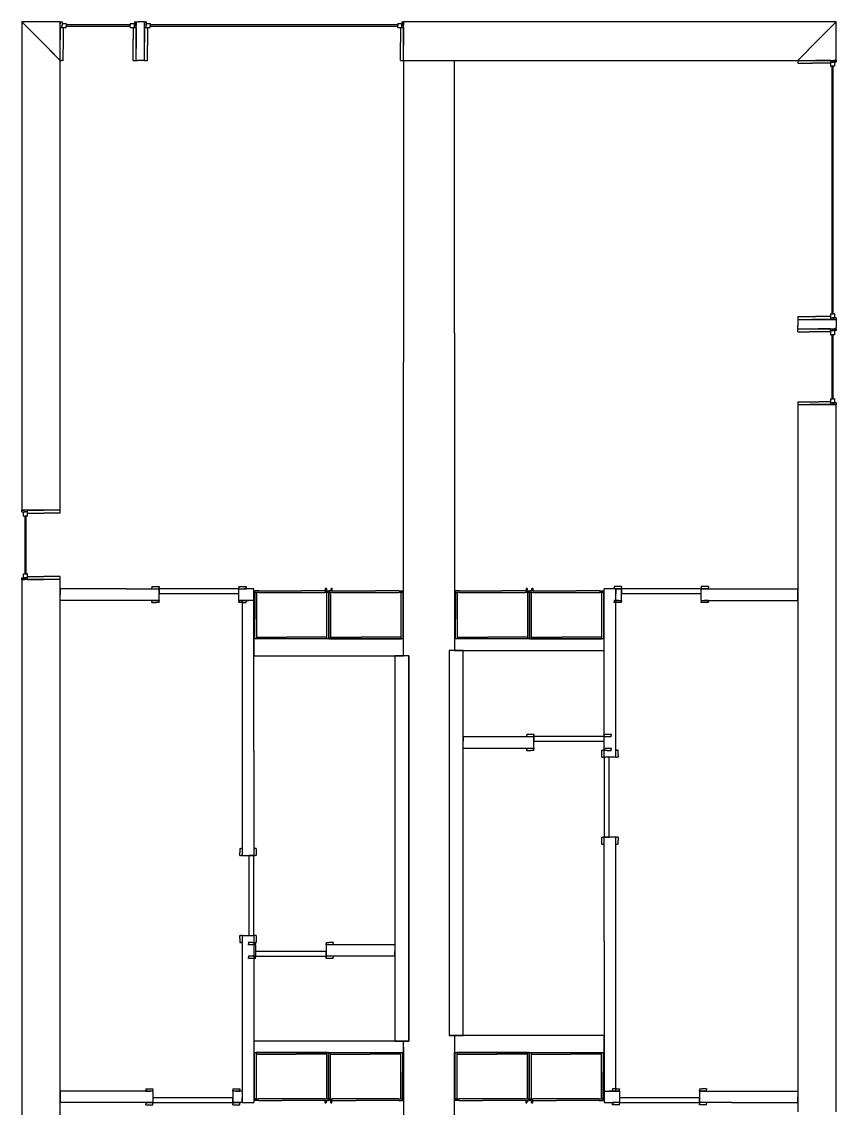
# Model space of a CAD drawing. Header units: metres. Extents: x 0 to 8.8, y -17.8 to 0.
# Drawn here: x 0 to 8.8, y -11.74 to 0 of the extents above; entities that cross this region are included whole.
import ezdxf

# ---------------------------------------------------------------- set-up
doc = ezdxf.new("R2010")
doc.units = ezdxf.units.M

msp = doc.modelspace()

# ---------------------------------------------------------------- linework, layer by layer
at = {"layer": 'IFCDOOR'}
for p, q in [((1.4073, -6.101), (1.4073, -6.1152)), ((1.4073, -6.101), (1.4522, -6.101)), ((1.4522, -6.101), (1.4833, -6.101)), ((1.4833, -6.101), (1.4833, -6.1112)), ((2.3473, -6.101), (2.3473, -6.1158)), ((2.3473, -6.101), (2.3784, -6.101)), ((2.3784, -6.101), (2.4233, -6.101)), ((2.4233, -6.101), (2.4233, -6.1118)), ((6.402, -6.101), (6.402, -6.1152)), ((6.4469, -6.101), (6.402, -6.101)), ((6.478, -6.101), (6.4469, -6.101)), ((6.478, -6.101), (6.478, -6.1112)), ((7.342, -6.101), (7.342, -6.1158)), ((7.3731, -6.101), (7.342, -6.101)), ((7.418, -6.101), (7.3731, -6.101)), ((7.418, -6.101), (7.418, -6.1118)), ((1.4073, -6.126), (1.4073, -6.1152)), ((1.4073, -6.126), (1.4522, -6.126)), ((1.4522, -6.126), (1.4833, -6.126)), ((1.4833, -6.126), (1.4833, -6.1112)), ((1.9935, -6.126), (1.4833, -6.126)), ((1.4833, -6.126), (1.4833, -6.1469)), ((1.4833, -6.1469), (1.4833, -6.177)), ((1.4833, -6.177), (1.8371, -6.177)), ((1.8371, -6.177), (2.3473, -6.177)), ((2.3473, -6.126), (1.9935, -6.126)), ((2.3473, -6.126), (2.3473, -6.1158)), ((2.3473, -6.126), (2.3784, -6.126)), ((2.3473, -6.1561), (2.3473, -6.126)), ((2.3473, -6.177), (2.3473, -6.1561)), ((2.3784, -6.126), (2.4233, -6.126)), ((2.4233, -6.126), (2.4233, -6.1118)), ((6.402, -6.126), (6.402, -6.1152)), ((6.4469, -6.126), (6.402, -6.126)), ((6.478, -6.126), (6.4469, -6.126)), ((6.478, -6.126), (6.478, -6.1112)), ((6.9882, -6.126), (6.478, -6.126)), ((6.478, -6.126), (6.478, -6.1469)), ((6.478, -6.1469), (6.478, -6.177)), ((6.478, -6.177), (6.8318, -6.177)), ((6.8318, -6.177), (7.342, -6.177)), ((7.342, -6.126), (6.9882, -6.126)), ((7.342, -6.126), (7.342, -6.1158)), ((7.3731, -6.126), (7.342, -6.126)), ((7.342, -6.1561), (7.342, -6.126)), ((7.342, -6.177), (7.342, -6.1561)), ((7.418, -6.126), (7.3731, -6.126)), ((7.418, -6.126), (7.418, -6.1118)), ((1.4073, -6.25), (1.4073, -6.2642)), ((1.4073, -6.25), (1.4522, -6.25)), ((1.4073, -6.275), (1.4073, -6.2642)), ((1.4073, -6.275), (1.4522, -6.275)), ((1.4522, -6.25), (1.4833, -6.25)), ((1.4833, -6.275), (1.4522, -6.275)), ((1.4833, -6.25), (1.4833, -6.2602)), ((1.4833, -6.275), (1.4833, -6.2602)), ((2.3473, -6.25), (2.3473, -6.2648)), ((2.3473, -6.25), (2.3784, -6.25)), ((2.3473, -6.275), (2.3473, -6.2648)), ((2.3784, -6.275), (2.3473, -6.275)), ((2.3784, -6.25), (2.4233, -6.25)), ((2.3784, -6.275), (2.4233, -6.275)), ((2.4233, -6.25), (2.4233, -6.2608)), ((2.4233, -6.275), (2.4233, -6.2608)), ((6.402, -6.25), (6.402, -6.2642)), ((6.4469, -6.25), (6.402, -6.25)), ((6.402, -6.275), (6.402, -6.2642)), ((6.4469, -6.275), (6.402, -6.275)), ((6.4469, -6.25), (6.478, -6.25)), ((6.478, -6.275), (6.4469, -6.275)), ((6.478, -6.25), (6.478, -6.2602)), ((6.478, -6.275), (6.478, -6.2602)), ((7.342, -6.25), (7.342, -6.2648)), ((7.342, -6.25), (7.3731, -6.25)), ((7.342, -6.275), (7.342, -6.2648)), ((7.3731, -6.275), (7.342, -6.275)), ((7.418, -6.25), (7.3731, -6.25)), ((7.418, -6.275), (7.3731, -6.275)), ((7.418, -6.25), (7.418, -6.2608)), ((7.418, -6.275), (7.418, -6.2608)), ((5.4554, -7.6964), (5.4554, -7.7106)), ((5.4554, -7.6964), (5.5003, -7.6964)), ((5.4554, -7.7214), (5.4554, -7.7106)), ((5.4554, -7.7214), (5.5003, -7.7214)), ((5.5003, -7.6964), (5.5314, -7.6964)), ((5.5003, -7.7214), (5.5314, -7.7214)), ((5.5314, -7.6964), (5.5314, -7.7066)), ((5.5314, -7.7214), (5.5314, -7.7066)), ((5.9814, -7.7214), (5.5314, -7.7214)), ((5.5314, -7.7214), (5.5314, -7.7423)), ((5.5314, -7.7423), (5.5314, -7.7724)), ((6.2934, -7.7214), (5.9814, -7.7214)), ((6.2934, -7.6964), (6.2934, -7.7111)), ((6.2934, -7.6964), (6.3245, -7.6964)), ((6.2934, -7.7214), (6.2934, -7.7111)), ((6.2934, -7.7214), (6.3245, -7.7214)), ((6.2934, -7.7515), (6.2934, -7.7214)), ((6.3245, -7.6964), (6.3694, -7.6964)), ((6.3245, -7.7214), (6.3694, -7.7214)), ((6.3694, -7.6964), (6.3694, -7.7072)), ((6.3694, -7.7214), (6.3694, -7.7072)), ((5.4554, -7.8454), (5.4554, -7.8596)), ((5.4554, -7.8454), (5.5003, -7.8454)), ((5.4554, -7.8704), (5.4554, -7.8596)), ((5.5003, -7.8454), (5.5314, -7.8454)), ((5.5314, -7.7724), (5.8434, -7.7724)), ((5.5314, -7.8454), (5.5314, -7.8556)), ((5.5314, -7.8704), (5.5314, -7.8556)), ((5.8434, -7.7724), (6.2934, -7.7724)), ((6.2934, -7.7724), (6.2934, -7.7515)), ((6.2934, -7.8454), (6.2934, -7.8601)), ((6.2934, -7.8454), (6.3245, -7.8454)), ((6.2934, -7.8704), (6.2934, -7.8601)), ((6.3245, -7.8454), (6.3694, -7.8454)), ((6.3694, -7.8454), (6.3694, -7.8562)), ((6.3694, -7.8704), (6.3694, -7.8562)), ((5.4554, -7.8704), (5.5003, -7.8704)), ((5.5314, -7.8704), (5.5003, -7.8704)), ((6.269, -7.8694), (6.2798, -7.8694)), ((6.269, -7.9143), (6.269, -7.8694)), ((6.269, -7.9454), (6.269, -7.9143)), ((6.269, -7.9454), (6.2838, -7.9454)), ((6.294, -7.8694), (6.2798, -7.8694)), ((6.294, -7.9454), (6.2838, -7.9454)), ((6.3245, -7.8704), (6.2934, -7.8704)), ((6.294, -7.9143), (6.294, -7.8694)), ((6.294, -7.9454), (6.294, -7.9143)), ((6.3241, -7.9454), (6.294, -7.9454)), ((6.294, -7.9454), (6.294, -8.2991)), ((6.345, -7.9454), (6.3241, -7.9454)), ((6.3245, -7.8704), (6.3694, -7.8704)), ((6.345, -8.4556), (6.345, -7.9454)), ((6.418, -7.8694), (6.4288, -7.8694)), ((6.418, -7.9143), (6.418, -7.8694)), ((6.418, -7.9454), (6.418, -7.9143)), ((6.418, -7.9454), (6.4328, -7.9454)), ((6.443, -7.8694), (6.4288, -7.8694)), ((6.443, -7.9454), (6.4328, -7.9454)), ((6.443, -7.9143), (6.443, -7.8694)), ((6.443, -7.9143), (6.443, -7.9454)), ((6.294, -8.2991), (6.294, -8.8094)), ((6.345, -8.8094), (6.345, -8.4556)), ((6.269, -8.8094), (6.2792, -8.8094)), ((6.269, -8.8405), (6.269, -8.8094)), ((6.269, -8.8854), (6.269, -8.8405)), ((6.269, -8.8854), (6.2832, -8.8854)), ((6.294, -8.8094), (6.2792, -8.8094)), ((6.294, -8.8854), (6.2832, -8.8854)), ((6.294, -8.8405), (6.294, -8.8094)), ((6.294, -8.8094), (6.3149, -8.8094)), ((6.294, -8.8854), (6.294, -8.8405)), ((6.3149, -8.8094), (6.345, -8.8094)), ((6.418, -8.8094), (6.4282, -8.8094)), ((6.418, -8.8405), (6.418, -8.8094)), ((6.418, -8.8854), (6.418, -8.8405)), ((6.418, -8.8854), (6.4322, -8.8854)), ((6.443, -8.8094), (6.4282, -8.8094)), ((6.443, -8.8854), (6.4322, -8.8854)), ((6.443, -8.8094), (6.443, -8.8405)), ((6.443, -8.8854), (6.443, -8.8405)), ((2.357, -8.9301), (2.3678, -8.9301)), ((2.357, -8.9301), (2.357, -8.9749)), ((2.357, -9.0061), (2.357, -8.9749)), ((2.357, -9.0061), (2.3718, -9.0061)), ((2.382, -8.9301), (2.3678, -8.9301)), ((2.382, -9.0061), (2.3718, -9.0061)), ((2.382, -8.9301), (2.382, -8.9749)), ((2.382, -8.9749), (2.382, -9.0061)), ((2.4851, -9.0061), (2.455, -9.0061)), ((2.455, -9.0061), (2.455, -9.3598)), ((2.506, -9.0061), (2.4851, -9.0061)), ((2.506, -8.9301), (2.5168, -8.9301)), ((2.506, -8.9301), (2.506, -8.9749)), ((2.506, -8.9749), (2.506, -9.0061)), ((2.506, -9.0061), (2.5208, -9.0061)), ((2.506, -9.5163), (2.506, -9.0061)), ((2.531, -8.9301), (2.5168, -8.9301)), ((2.531, -9.0061), (2.5208, -9.0061)), ((2.531, -8.9301), (2.531, -8.9749)), ((2.531, -8.9749), (2.531, -9.0061)), ((2.455, -9.3598), (2.455, -9.8701)), ((2.506, -9.8701), (2.506, -9.5163)), ((2.357, -9.8701), (2.3672, -9.8701)), ((2.357, -9.9012), (2.357, -9.8701)), ((2.357, -9.9012), (2.357, -9.9461)), ((2.357, -9.9461), (2.3712, -9.9461)), ((2.382, -9.8701), (2.3672, -9.8701)), ((2.382, -9.9461), (2.3712, -9.9461)), ((2.382, -9.8701), (2.382, -9.9012)), ((2.382, -9.9012), (2.382, -9.9461)), ((2.45, -9.9451), (2.45, -9.9593)), ((2.4949, -9.9451), (2.45, -9.9451)), ((2.45, -9.9701), (2.45, -9.9593)), ((2.4949, -9.9701), (2.45, -9.9701)), ((2.455, -9.8701), (2.4759, -9.8701)), ((2.4759, -9.8701), (2.506, -9.8701)), ((2.4949, -9.9451), (2.526, -9.9451)), ((2.526, -9.9701), (2.4949, -9.9701)), ((2.506, -9.8701), (2.5162, -9.8701)), ((2.506, -9.8701), (2.506, -9.9012)), ((2.506, -9.9012), (2.506, -9.9461)), ((2.506, -9.9461), (2.5202, -9.9461)), ((2.531, -9.8701), (2.5162, -9.8701)), ((2.531, -9.9461), (2.5202, -9.9461)), ((2.526, -9.9451), (2.526, -9.9553)), ((2.526, -9.9701), (2.526, -9.9553)), ((2.531, -9.8701), (2.531, -9.9012)), ((2.531, -9.9012), (2.531, -9.9461)), ((3.288, -9.9451), (3.288, -9.9598)), ((3.288, -9.9451), (3.3191, -9.9451)), ((3.288, -9.9701), (3.288, -9.9598)), ((3.3191, -9.9701), (3.288, -9.9701)), ((3.364, -9.9451), (3.3191, -9.9451)), ((3.364, -9.9701), (3.3191, -9.9701)), ((3.364, -9.9451), (3.364, -9.9558)), ((3.364, -9.9701), (3.364, -9.9558)), ((2.526, -10.0431), (2.526, -10.0639)), ((2.976, -10.0431), (2.526, -10.0431)), ((2.526, -10.0639), (2.526, -10.0941)), ((3.288, -10.0431), (2.976, -10.0431)), ((3.288, -10.0732), (3.288, -10.0431)), ((3.288, -10.0941), (3.288, -10.0732)), ((2.45, -10.0941), (2.45, -10.1083)), ((2.4949, -10.0941), (2.45, -10.0941)), ((2.45, -10.1191), (2.45, -10.1083)), ((2.4949, -10.1191), (2.45, -10.1191)), ((2.526, -10.0941), (2.4949, -10.0941)), ((2.526, -10.1191), (2.4949, -10.1191)), ((2.526, -10.0941), (2.526, -10.1043)), ((2.526, -10.0941), (2.838, -10.0941)), ((2.526, -10.1191), (2.526, -10.1043)), ((2.838, -10.0941), (3.288, -10.0941)), ((3.288, -10.0941), (3.288, -10.1088)), ((3.3191, -10.0941), (3.288, -10.0941)), ((3.288, -10.1191), (3.288, -10.1088)), ((3.3191, -10.1191), (3.288, -10.1191)), ((3.364, -10.0941), (3.3191, -10.0941)), ((3.364, -10.1191), (3.3191, -10.1191)), ((3.364, -10.0941), (3.364, -10.1048)), ((3.364, -10.1191), (3.364, -10.1048)), ((1.342, -11.525), (1.342, -11.5392)), ((1.342, -11.525), (1.3869, -11.525)), ((1.342, -11.55), (1.342, -11.5392)), ((1.342, -11.55), (1.3869, -11.55)), ((1.3869, -11.525), (1.418, -11.525)), ((1.418, -11.55), (1.3869, -11.55)), ((1.418, -11.525), (1.418, -11.5352)), ((1.418, -11.55), (1.418, -11.5352)), ((2.282, -11.525), (2.282, -11.5398)), ((2.282, -11.525), (2.3131, -11.525)), ((2.282, -11.55), (2.282, -11.5398)), ((2.3131, -11.55), (2.282, -11.55)), ((2.3131, -11.525), (2.358, -11.525)), ((2.3131, -11.55), (2.358, -11.55)), ((2.358, -11.525), (2.358, -11.5358)), ((2.358, -11.55), (2.358, -11.5358)), ((6.3813, -11.525), (6.3813, -11.5392)), ((6.4262, -11.525), (6.3813, -11.525)), ((6.3813, -11.55), (6.3813, -11.5392)), ((6.4262, -11.55), (6.3813, -11.55)), ((6.4262, -11.525), (6.4573, -11.525)), ((6.4573, -11.55), (6.4262, -11.55)), ((6.4573, -11.525), (6.4573, -11.5352)), ((6.4573, -11.55), (6.4573, -11.5352)), ((7.3213, -11.525), (7.3213, -11.5398)), ((7.3213, -11.525), (7.3524, -11.525)), ((7.3213, -11.55), (7.3213, -11.5398)), ((7.3524, -11.55), (7.3213, -11.55)), ((7.3973, -11.525), (7.3524, -11.525)), ((7.3973, -11.55), (7.3524, -11.55)), ((7.3973, -11.525), (7.3973, -11.5358)), ((7.3973, -11.55), (7.3973, -11.5358)), ((1.342, -11.674), (1.342, -11.6882)), ((1.342, -11.674), (1.3869, -11.674)), ((1.342, -11.699), (1.342, -11.6882)), ((1.342, -11.699), (1.3869, -11.699)), ((1.3869, -11.674), (1.418, -11.674)), ((1.3869, -11.699), (1.418, -11.699)), ((1.9282, -11.623), (1.418, -11.623)), ((1.418, -11.623), (1.418, -11.6439)), ((1.418, -11.6439), (1.418, -11.674)), ((1.418, -11.674), (1.418, -11.6842)), ((1.418, -11.674), (1.7718, -11.674)), ((1.418, -11.699), (1.418, -11.6842)), ((1.7718, -11.674), (2.282, -11.674)), ((2.282, -11.623), (1.9282, -11.623)), ((2.282, -11.6531), (2.282, -11.623)), ((2.282, -11.674), (2.282, -11.6531)), ((2.282, -11.674), (2.282, -11.6888)), ((2.282, -11.674), (2.3131, -11.674)), ((2.282, -11.699), (2.282, -11.6888)), ((2.282, -11.699), (2.3131, -11.699)), ((2.3131, -11.674), (2.358, -11.674)), ((2.3131, -11.699), (2.358, -11.699)), ((2.358, -11.674), (2.358, -11.6848)), ((2.358, -11.699), (2.358, -11.6848)), ((6.3813, -11.674), (6.3813, -11.6882)), ((6.4262, -11.674), (6.3813, -11.674)), ((6.3813, -11.699), (6.3813, -11.6882)), ((6.4262, -11.699), (6.3813, -11.699)), ((6.4573, -11.674), (6.4262, -11.674)), ((6.4573, -11.699), (6.4262, -11.699)), ((6.4573, -11.623), (6.4573, -11.6439)), ((6.9675, -11.623), (6.4573, -11.623)), ((6.4573, -11.6439), (6.4573, -11.674)), ((6.4573, -11.674), (6.4573, -11.6842)), ((6.4573, -11.674), (6.8111, -11.674)), ((6.4573, -11.699), (6.4573, -11.6842)), ((6.8111, -11.674), (7.3213, -11.674)), ((7.3213, -11.623), (6.9675, -11.623)), ((7.3213, -11.6531), (7.3213, -11.623)), ((7.3213, -11.674), (7.3213, -11.6531)), ((7.3213, -11.674), (7.3213, -11.6888)), ((7.3524, -11.674), (7.3213, -11.674)), ((7.3213, -11.699), (7.3213, -11.6888)), ((7.3524, -11.699), (7.3213, -11.699)), ((7.3973, -11.674), (7.3524, -11.674)), ((7.3973, -11.699), (7.3524, -11.699)), ((7.3973, -11.674), (7.3973, -11.6848)), ((7.3973, -11.699), (7.3973, -11.6848))]:
    msp.add_line(p, q, dxfattribs=at)
at = {"layer": 'IFCFURNISHINGELEMENT'}
for p, q in [((2.5196, -6.146), (2.517, -6.146)), ((2.517, -6.1467), (2.517, -6.146)), ((2.517, -6.165), (2.517, -6.1467)), ((2.5279, -6.165), (2.517, -6.165)), ((2.517, -6.172), (2.517, -6.165)), ((2.5196, -6.165), (2.517, -6.165)), ((2.517, -6.172), (2.517, -6.4549)), ((2.5606, -6.146), (2.5196, -6.146)), ((2.5606, -6.165), (2.5196, -6.165)), ((2.536, -6.165), (2.5279, -6.165)), ((2.536, -6.165), (2.536, -6.4487)), ((2.5606, -6.146), (3.0221, -6.146)), ((2.5606, -6.165), (3.0221, -6.165)), ((3.2734, -6.146), (3.0221, -6.146)), ((3.0221, -6.165), (3.2734, -6.165)), ((3.2734, -6.146), (3.3144, -6.146)), ((3.3144, -6.165), (3.2734, -6.165)), ((3.2892, -6.1206), (3.2791, -6.1206)), ((3.2791, -6.1206), (3.2791, -6.1412)), ((3.2791, -6.1412), (3.2791, -6.146)), ((3.2892, -6.146), (3.2791, -6.146)), ((3.2916, -6.1206), (3.2892, -6.1206)), ((3.2916, -6.146), (3.2892, -6.146)), ((3.2916, -6.1206), (3.2916, -6.1412)), ((3.2916, -6.1412), (3.2916, -6.146)), ((3.3061, -6.165), (3.2979, -6.165)), ((3.2979, -6.3824), (3.2979, -6.165)), ((3.317, -6.165), (3.3061, -6.165)), ((3.3144, -6.146), (3.317, -6.146)), ((3.317, -6.165), (3.3144, -6.165)), ((3.3196, -6.146), (3.317, -6.146)), ((3.317, -6.146), (3.317, -6.1643)), ((3.317, -6.1467), (3.317, -6.146)), ((3.317, -6.165), (3.317, -6.1467)), ((3.317, -6.1643), (3.317, -6.165)), ((3.3279, -6.165), (3.317, -6.165)), ((3.317, -6.165), (3.317, -6.172)), ((3.3196, -6.165), (3.317, -6.165)), ((3.317, -6.172), (3.317, -6.165)), ((3.317, -6.172), (3.317, -6.4549)), ((3.317, -6.4549), (3.317, -6.172)), ((3.3606, -6.146), (3.3196, -6.146)), ((3.3606, -6.165), (3.3196, -6.165)), ((3.3361, -6.165), (3.3279, -6.165)), ((3.3361, -6.165), (3.3361, -6.4487)), ((3.3424, -6.1206), (3.3448, -6.1206)), ((3.3424, -6.1254), (3.3424, -6.1206)), ((3.3424, -6.146), (3.3424, -6.1254)), ((3.3526, -6.146), (3.3424, -6.146)), ((3.3549, -6.1206), (3.3448, -6.1206)), ((3.3549, -6.146), (3.3526, -6.146)), ((3.3549, -6.1254), (3.3549, -6.1206)), ((3.3549, -6.146), (3.3549, -6.1254)), ((3.3606, -6.146), (3.8221, -6.146)), ((3.3606, -6.165), (3.8221, -6.165)), ((4.0734, -6.146), (3.8221, -6.146)), ((3.8221, -6.165), (4.0734, -6.165)), ((4.0734, -6.146), (4.1144, -6.146)), ((4.1144, -6.165), (4.0734, -6.165)), ((4.0979, -6.165), (4.1061, -6.165)), ((4.0979, -6.3824), (4.0979, -6.165)), ((4.117, -6.165), (4.1061, -6.165)), ((4.1144, -6.146), (4.117, -6.146)), ((4.117, -6.165), (4.1144, -6.165)), ((4.117, -6.146), (4.117, -6.1643)), ((4.117, -6.1643), (4.117, -6.165)), ((4.117, -6.165), (4.117, -6.172)), ((4.117, -6.172), (4.117, -6.4549)), ((4.6886, -6.146), (4.686, -6.146)), ((4.686, -6.1467), (4.686, -6.146)), ((4.686, -6.165), (4.686, -6.1467)), ((4.6969, -6.165), (4.686, -6.165)), ((4.686, -6.172), (4.686, -6.165)), ((4.6886, -6.165), (4.686, -6.165)), ((4.686, -6.172), (4.686, -6.4549)), ((4.7296, -6.146), (4.6886, -6.146)), ((4.7296, -6.165), (4.6886, -6.165)), ((4.705, -6.165), (4.6969, -6.165)), ((4.705, -6.165), (4.7051, -6.4487)), ((4.7296, -6.146), (5.1911, -6.146)), ((4.7296, -6.165), (5.1911, -6.165)), ((5.4424, -6.146), (5.1911, -6.146)), ((5.1911, -6.165), (5.4424, -6.165)), ((5.4424, -6.146), (5.4834, -6.146)), ((5.4834, -6.165), (5.4424, -6.165)), ((5.4582, -6.1206), (5.4481, -6.1206)), ((5.4481, -6.1206), (5.4481, -6.1412)), ((5.4481, -6.1412), (5.4481, -6.146)), ((5.4582, -6.146), (5.4481, -6.146)), ((5.4606, -6.1206), (5.4582, -6.1206)), ((5.4606, -6.146), (5.4582, -6.146)), ((5.4606, -6.1206), (5.4606, -6.1412)), ((5.4606, -6.1412), (5.4606, -6.146)), ((5.4751, -6.165), (5.4669, -6.165)), ((5.467, -6.3824), (5.4669, -6.165)), ((5.486, -6.165), (5.4751, -6.165)), ((5.4834, -6.146), (5.486, -6.146)), ((5.486, -6.165), (5.4834, -6.165)), ((5.4886, -6.146), (5.486, -6.146)), ((5.486, -6.146), (5.486, -6.1643)), ((5.486, -6.1467), (5.486, -6.146)), ((5.486, -6.165), (5.486, -6.1467)), ((5.486, -6.1643), (5.486, -6.1651)), ((5.486, -6.172), (5.486, -6.165)), ((5.4969, -6.1651), (5.486, -6.1651)), ((5.486, -6.1651), (5.486, -6.172)), ((5.4886, -6.1651), (5.486, -6.1651)), ((5.486, -6.172), (5.486, -6.4549)), ((5.486, -6.4549), (5.486, -6.172)), ((5.5296, -6.146), (5.4886, -6.146)), ((5.5296, -6.1651), (5.4886, -6.1651)), ((5.5051, -6.1651), (5.4969, -6.1651)), ((5.5051, -6.1651), (5.5051, -6.4487)), ((5.5114, -6.1206), (5.5138, -6.1206)), ((5.5114, -6.1254), (5.5114, -6.1206)), ((5.5114, -6.146), (5.5114, -6.1254)), ((5.5216, -6.146), (5.5114, -6.146)), ((5.5239, -6.1206), (5.5138, -6.1206)), ((5.5239, -6.146), (5.5216, -6.146)), ((5.5239, -6.1254), (5.5239, -6.1206)), ((5.5239, -6.146), (5.5239, -6.1254)), ((5.5296, -6.146), (5.9911, -6.146)), ((5.5296, -6.1651), (5.9911, -6.1651)), ((6.2424, -6.146), (5.9911, -6.146)), ((5.9911, -6.1651), (6.2424, -6.1651)), ((6.2424, -6.146), (6.2834, -6.146)), ((6.2834, -6.1651), (6.2424, -6.1651)), ((6.267, -6.1651), (6.2751, -6.1651)), ((6.267, -6.3824), (6.267, -6.1651)), ((6.286, -6.1651), (6.2751, -6.1651)), ((6.2834, -6.146), (6.286, -6.146)), ((6.286, -6.1651), (6.2834, -6.1651)), ((6.286, -6.146), (6.286, -6.1643)), ((6.286, -6.1643), (6.286, -6.1651)), ((6.286, -6.1651), (6.286, -6.172)), ((6.286, -6.172), (6.286, -6.4549)), ((2.517, -6.666), (2.517, -6.4549)), ((2.536, -6.4487), (2.536, -6.666)), ((3.2979, -6.666), (3.2979, -6.3824)), ((3.317, -6.4549), (3.317, -6.666)), ((3.317, -6.666), (3.317, -6.4549)), ((3.3361, -6.4487), (3.3361, -6.666)), ((4.0979, -6.666), (4.0979, -6.3824)), ((4.117, -6.4549), (4.117, -6.666)), ((4.686, -6.666), (4.686, -6.4549)), ((4.7051, -6.4487), (4.7051, -6.666)), ((5.467, -6.666), (5.467, -6.3824)), ((5.486, -6.4549), (5.486, -6.666)), ((5.486, -6.666), (5.486, -6.4549)), ((5.5051, -6.4487), (5.5051, -6.666)), ((6.267, -6.666), (6.267, -6.3824)), ((6.286, -6.4549), (6.286, -6.666)), ((2.5254, -6.666), (2.517, -6.666)), ((2.536, -6.666), (2.5254, -6.666)), ((2.536, -6.6469), (2.8666, -6.6469)), ((2.536, -6.6469), (2.536, -6.6577)), ((2.536, -6.6577), (2.536, -6.666)), ((2.8666, -6.666), (2.536, -6.666)), ((3.2979, -6.6469), (2.8666, -6.6469)), ((3.2979, -6.666), (2.8666, -6.666)), ((3.2979, -6.6577), (3.2979, -6.6469)), ((3.2979, -6.666), (3.2979, -6.6577)), ((3.3055, -6.666), (3.2979, -6.666)), ((3.317, -6.666), (3.3055, -6.666)), ((3.317, -6.666), (3.3254, -6.666)), ((3.3361, -6.666), (3.3254, -6.666)), ((3.3361, -6.647), (3.6666, -6.647)), ((3.3361, -6.647), (3.3361, -6.6552)), ((3.3361, -6.6552), (3.3361, -6.666)), ((3.3361, -6.666), (3.6666, -6.666)), ((4.0979, -6.647), (3.6666, -6.647)), ((3.6666, -6.666), (4.0979, -6.666)), ((4.0979, -6.6552), (4.0979, -6.647)), ((4.0979, -6.666), (4.0979, -6.6552)), ((4.1086, -6.666), (4.0979, -6.666)), ((4.117, -6.666), (4.1086, -6.666)), ((4.6944, -6.666), (4.686, -6.666)), ((4.7051, -6.666), (4.6944, -6.666)), ((4.7051, -6.647), (5.0356, -6.647)), ((4.7051, -6.647), (4.7051, -6.6577)), ((4.7051, -6.6577), (4.7051, -6.666)), ((5.0356, -6.666), (4.7051, -6.666)), ((5.467, -6.647), (5.0356, -6.647)), ((5.467, -6.666), (5.0356, -6.666)), ((5.467, -6.6577), (5.467, -6.647)), ((5.467, -6.666), (5.467, -6.6577)), ((5.4745, -6.666), (5.467, -6.666)), ((5.486, -6.666), (5.4745, -6.666)), ((5.486, -6.666), (5.4944, -6.666)), ((5.5051, -6.666), (5.4944, -6.666)), ((5.5051, -6.647), (5.8356, -6.647)), ((5.5051, -6.647), (5.5051, -6.6552)), ((5.5051, -6.6552), (5.5051, -6.666)), ((5.5051, -6.666), (5.8356, -6.666)), ((6.267, -6.647), (5.8356, -6.647)), ((5.8356, -6.666), (6.267, -6.666)), ((6.267, -6.6552), (6.267, -6.647)), ((6.267, -6.666), (6.267, -6.6552)), ((6.2776, -6.666), (6.267, -6.666)), ((6.286, -6.666), (6.2776, -6.666)), ((2.514, -11.134), (2.5224, -11.134)), ((2.514, -11.3451), (2.514, -11.134)), ((2.5224, -11.134), (2.533, -11.134)), ((2.533, -11.134), (2.533, -11.4176)), ((2.9644, -11.134), (2.533, -11.134)), ((2.533, -11.134), (2.533, -11.1448)), ((2.533, -11.1448), (2.533, -11.1531)), ((3.2949, -11.134), (2.9644, -11.134)), ((3.2949, -11.134), (3.3056, -11.134)), ((3.2949, -11.3513), (3.2949, -11.134)), ((3.2949, -11.1448), (3.2949, -11.134)), ((3.2949, -11.1531), (3.2949, -11.1448)), ((3.314, -11.134), (3.3056, -11.134)), ((3.314, -11.3451), (3.314, -11.134)), ((3.314, -11.134), (3.314, -11.3451)), ((3.314, -11.134), (3.3255, -11.134)), ((3.3255, -11.134), (3.333, -11.134)), ((3.333, -11.134), (3.333, -11.4176)), ((3.333, -11.134), (3.7644, -11.134)), ((3.333, -11.134), (3.333, -11.1423)), ((3.333, -11.1423), (3.333, -11.1531)), ((3.7644, -11.134), (4.0949, -11.134)), ((4.0949, -11.134), (4.1056, -11.134)), ((4.0949, -11.3513), (4.0949, -11.134)), ((4.0949, -11.1423), (4.0949, -11.134)), ((4.0949, -11.1531), (4.0949, -11.1423)), ((4.1056, -11.134), (4.114, -11.134)), ((4.114, -11.134), (4.114, -11.3451)), ((4.683, -11.134), (4.6914, -11.134)), ((4.683, -11.3451), (4.683, -11.134)), ((4.6914, -11.134), (4.702, -11.134)), ((4.702, -11.134), (4.702, -11.4176)), ((5.1334, -11.134), (4.702, -11.134)), ((4.702, -11.134), (4.702, -11.1448)), ((4.702, -11.1448), (4.702, -11.1531)), ((5.4639, -11.134), (5.1334, -11.134)), ((5.4639, -11.134), (5.4746, -11.134)), ((5.4639, -11.3513), (5.4639, -11.134)), ((5.4639, -11.1448), (5.4639, -11.134)), ((5.4639, -11.1531), (5.4639, -11.1448)), ((5.483, -11.134), (5.4746, -11.134)), ((5.483, -11.3451), (5.483, -11.134)), ((5.483, -11.134), (5.483, -11.3451)), ((5.483, -11.134), (5.4945, -11.134)), ((5.4945, -11.134), (5.502, -11.134)), ((5.502, -11.134), (5.502, -11.4176)), ((5.502, -11.134), (5.9334, -11.134)), ((5.502, -11.134), (5.502, -11.1423)), ((5.502, -11.1423), (5.502, -11.1531)), ((5.9334, -11.134), (6.2639, -11.134)), ((6.2639, -11.134), (6.2746, -11.134)), ((6.2639, -11.3513), (6.2639, -11.134)), ((6.2639, -11.1423), (6.2639, -11.134)), ((6.2639, -11.1531), (6.2639, -11.1423)), ((6.2746, -11.134), (6.283, -11.134)), ((6.283, -11.134), (6.283, -11.3451)), ((2.533, -11.1531), (2.9644, -11.1531)), ((3.2949, -11.1531), (2.9644, -11.1531)), ((3.333, -11.1531), (3.7644, -11.1531)), ((4.0949, -11.1531), (3.7644, -11.1531)), ((4.702, -11.1531), (5.1334, -11.1531)), ((5.4639, -11.1531), (5.1334, -11.1531)), ((5.502, -11.1531), (5.9334, -11.1531)), ((6.2639, -11.1531), (5.9334, -11.1531)), ((2.514, -11.628), (2.514, -11.3451)), ((3.2949, -11.6349), (3.2949, -11.3513)), ((3.314, -11.628), (3.314, -11.3451)), ((3.314, -11.3451), (3.314, -11.628)), ((4.0949, -11.6349), (4.0949, -11.3513)), ((4.114, -11.628), (4.114, -11.3451)), ((4.683, -11.628), (4.683, -11.3451)), ((5.4639, -11.6349), (5.4639, -11.3513)), ((5.483, -11.628), (5.483, -11.3451)), ((5.483, -11.3451), (5.483, -11.628)), ((6.2639, -11.6349), (6.2639, -11.3513)), ((6.283, -11.628), (6.283, -11.3451)), ((2.533, -11.4176), (2.533, -11.6349)), ((3.333, -11.4176), (3.3331, -11.6349)), ((4.702, -11.4176), (4.702, -11.6349)), ((5.502, -11.4176), (5.502, -11.6349)), ((2.514, -11.6349), (2.514, -11.628)), ((2.514, -11.6349), (2.5249, -11.6349)), ((2.514, -11.6349), (2.5166, -11.6349)), ((2.514, -11.6357), (2.514, -11.6349)), ((2.514, -11.654), (2.514, -11.6357)), ((2.5166, -11.654), (2.514, -11.654)), ((2.5166, -11.6349), (2.5576, -11.6349)), ((2.5576, -11.654), (2.5166, -11.654)), ((2.533, -11.6349), (2.5249, -11.6349)), ((2.8089, -11.6349), (2.5576, -11.6349)), ((2.5576, -11.654), (2.8089, -11.654)), ((3.2704, -11.6349), (2.8089, -11.6349)), ((3.2704, -11.654), (2.8089, -11.654)), ((3.2704, -11.6349), (3.3114, -11.6349)), ((3.2704, -11.654), (3.3114, -11.654)), ((3.2761, -11.654), (3.2784, -11.654)), ((3.2761, -11.654), (3.2761, -11.6746)), ((3.2761, -11.6746), (3.2761, -11.6794)), ((3.2761, -11.6794), (3.2862, -11.6794)), ((3.2784, -11.654), (3.2886, -11.654)), ((3.2886, -11.6794), (3.2862, -11.6794)), ((3.2886, -11.654), (3.2886, -11.6746)), ((3.2886, -11.6746), (3.2886, -11.6794)), ((3.2949, -11.6349), (3.3031, -11.6349)), ((3.3031, -11.6349), (3.314, -11.6349)), ((3.3114, -11.6349), (3.314, -11.6349)), ((3.3114, -11.654), (3.314, -11.654)), ((3.314, -11.6349), (3.314, -11.628)), ((3.314, -11.628), (3.314, -11.6349)), ((3.314, -11.6357), (3.314, -11.6349)), ((3.314, -11.6349), (3.3249, -11.6349)), ((3.314, -11.6349), (3.314, -11.6533)), ((3.314, -11.6349), (3.3166, -11.6349)), ((3.314, -11.654), (3.314, -11.6357)), ((3.314, -11.6533), (3.314, -11.654)), ((3.3166, -11.654), (3.314, -11.654)), ((3.3166, -11.6349), (3.3576, -11.6349)), ((3.3576, -11.654), (3.3166, -11.654)), ((3.3249, -11.6349), (3.3331, -11.6349)), ((3.3394, -11.654), (3.3418, -11.654)), ((3.3394, -11.6588), (3.3394, -11.654)), ((3.3394, -11.6794), (3.3394, -11.6588)), ((3.3394, -11.6794), (3.3418, -11.6794)), ((3.3418, -11.654), (3.3519, -11.654)), ((3.3418, -11.6794), (3.3519, -11.6794)), ((3.3519, -11.6588), (3.3519, -11.654)), ((3.3519, -11.6794), (3.3519, -11.6588)), ((3.6089, -11.6349), (3.3576, -11.6349)), ((3.3576, -11.654), (3.6089, -11.654)), ((4.0704, -11.6349), (3.6089, -11.6349)), ((4.0704, -11.654), (3.6089, -11.654)), ((4.0704, -11.6349), (4.1114, -11.6349)), ((4.0704, -11.654), (4.1114, -11.654)), ((4.0949, -11.6349), (4.1031, -11.6349)), ((4.1031, -11.6349), (4.114, -11.6349)), ((4.1114, -11.6349), (4.114, -11.6349)), ((4.1114, -11.654), (4.114, -11.654)), ((4.114, -11.628), (4.114, -11.6349)), ((4.114, -11.6349), (4.114, -11.6533)), ((4.114, -11.6533), (4.114, -11.654)), ((4.683, -11.6349), (4.683, -11.628)), ((4.683, -11.6349), (4.6939, -11.6349)), ((4.683, -11.6349), (4.6856, -11.6349)), ((4.683, -11.6357), (4.683, -11.6349)), ((4.683, -11.654), (4.683, -11.6357)), ((4.6856, -11.654), (4.683, -11.654)), ((4.6856, -11.6349), (4.7266, -11.6349)), ((4.7266, -11.654), (4.6856, -11.654)), ((4.702, -11.6349), (4.6939, -11.6349)), ((4.9779, -11.6349), (4.7266, -11.6349)), ((4.7266, -11.654), (4.9779, -11.654)), ((5.4394, -11.6349), (4.9779, -11.6349)), ((5.4394, -11.654), (4.9779, -11.654)), ((5.4394, -11.6349), (5.4804, -11.6349)), ((5.4394, -11.654), (5.4804, -11.654)), ((5.4451, -11.654), (5.4474, -11.654)), ((5.4451, -11.654), (5.4451, -11.6746)), ((5.4451, -11.6746), (5.4451, -11.6794)), ((5.4451, -11.6794), (5.4552, -11.6794)), ((5.4474, -11.654), (5.4576, -11.654)), ((5.4576, -11.6794), (5.4552, -11.6794)), ((5.4576, -11.654), (5.4576, -11.6746)), ((5.4576, -11.6746), (5.4576, -11.6794)), ((5.4639, -11.6349), (5.4721, -11.6349)), ((5.4721, -11.6349), (5.483, -11.6349)), ((5.4804, -11.6349), (5.483, -11.6349)), ((5.4804, -11.654), (5.483, -11.654)), ((5.483, -11.6349), (5.483, -11.628)), ((5.483, -11.628), (5.483, -11.6349)), ((5.483, -11.6357), (5.483, -11.6349)), ((5.483, -11.6349), (5.4939, -11.6349)), ((5.483, -11.6349), (5.483, -11.6533)), ((5.483, -11.6349), (5.4856, -11.6349)), ((5.483, -11.654), (5.483, -11.6357)), ((5.483, -11.6533), (5.483, -11.654)), ((5.4856, -11.654), (5.483, -11.654)), ((5.4856, -11.6349), (5.5266, -11.6349)), ((5.5266, -11.654), (5.4856, -11.654)), ((5.4939, -11.6349), (5.502, -11.6349)), ((5.5084, -11.654), (5.5108, -11.654)), ((5.5084, -11.6588), (5.5084, -11.654)), ((5.5084, -11.6794), (5.5084, -11.6588)), ((5.5084, -11.6794), (5.5108, -11.6794)), ((5.5108, -11.654), (5.5209, -11.654)), ((5.5108, -11.6794), (5.5209, -11.6794)), ((5.5209, -11.6588), (5.5209, -11.654)), ((5.5209, -11.6794), (5.5209, -11.6588)), ((5.7779, -11.6349), (5.5266, -11.6349)), ((5.5266, -11.654), (5.7779, -11.654)), ((6.2394, -11.6349), (5.7779, -11.6349)), ((6.2394, -11.654), (5.7779, -11.654)), ((6.2394, -11.6349), (6.2804, -11.6349)), ((6.2394, -11.654), (6.2804, -11.654)), ((6.2639, -11.6349), (6.2721, -11.6349)), ((6.2721, -11.6349), (6.283, -11.6349)), ((6.2804, -11.6349), (6.283, -11.6349)), ((6.2804, -11.654), (6.283, -11.654)), ((6.283, -11.628), (6.283, -11.6349)), ((6.283, -11.6349), (6.283, -11.6533)), ((6.283, -11.6533), (6.283, -11.654))]:
    msp.add_line(p, q, dxfattribs=at)
at = {"layer": 'IFCWALL'}
for p, q in [((0.2971, 0), (0, 0)), ((0, 0), (0.2971, -0.2971)), ((0.1726, -0.1726), (0, 0)), ((0, 0), (0, -2.7527)), ((0.417, 0), (0.2971, 0)), ((0.417, -0.1508), (0.417, 0)), ((1.236, 0), (1.2632, 0)), ((1.236, -0.2662), (1.236, 0)), ((1.325, 0), (1.2632, 0)), ((1.325, -0.1903), (1.325, 0)), ((6.5649, 0), (4.125, 0)), ((4.125, -0.2267), (4.125, 0)), ((8.8, 0), (6.5649, 0)), ((8.8, 0), (8.6006, -0.1994)), ((8.6274, -0.1726), (8.8, 0)), ((8.8, -0.1994), (8.8, 0)), ((0.417, -0.417), (0.1726, -0.1726)), ((0.417, -0.417), (0.417, -0.1508)), ((1.325, -0.417), (1.325, -0.1903)), ((4.125, -0.417), (4.125, -0.2267)), ((8.383, -0.417), (8.6274, -0.1726)), ((8.6006, -0.1994), (8.383, -0.417)), ((8.8, -0.417), (8.8, -0.1994)), ((0.417, -0.417), (0.2971, -0.2971)), ((1.236, -0.417), (1.236, -0.2662)), ((0.417, -2.9521), (0.417, -0.417)), ((1.236, -0.417), (1.2514, -0.417)), ((1.325, -0.417), (1.2514, -0.417)), ((4.125, -0.417), (4.125, -3.6784)), ((4.125, -0.417), (4.4121, -0.417)), ((4.125, -0.417), (6.3473, -0.417)), ((4.4121, -0.417), (4.675, -0.417)), ((4.675, -3.3641), (4.675, -0.417)), ((6.3473, -0.417), (8.383, -0.417)), ((8.383, -0.417), (8.6097, -0.417)), ((8.6097, -0.417), (8.8, -0.417)), ((0, -2.7527), (0, -5.276)), ((0.417, -5.276), (0.417, -2.9521)), ((8.383, -3.217), (8.383, -3.2836)), ((8.383, -3.217), (8.5733, -3.217)), ((8.383, -3.2836), (8.383, -3.2864)), ((8.5733, -3.217), (8.8, -3.217)), ((8.8, -3.217), (8.8, -3.2963)), ((4.675, -3.3641), (4.675, -6.7233)), ((8.383, -3.317), (8.383, -3.2864)), ((8.383, -3.317), (8.6492, -3.317)), ((8.6492, -3.317), (8.8, -3.317)), ((8.8, -3.2963), (8.8, -3.2997)), ((8.8, -3.317), (8.8, -3.2997)), ((4.125, -6.666), (4.125, -3.6784)), ((8.383, -4.136), (8.383, -5.6614)), ((8.383, -4.136), (8.5338, -4.136)), ((8.5338, -4.136), (8.8, -4.136)), ((8.8, -5.6614), (8.8, -4.136)), ((0.2085, -5.276), (0, -5.276)), ((0.417, -5.276), (0.2085, -5.276)), ((8.383, -5.6614), (8.383, -11.774)), ((8.8, -11.774), (8.8, -5.6614)), ((0, -6.026), (0, -12.1386)), ((0.2085, -6.026), (0, -6.026)), ((0.417, -6.026), (0.2085, -6.026)), ((0.417, -12.1386), (0.417, -6.026)), ((0.417, -6.126), (0.417, -6.1878)), ((1.1313, -6.126), (0.417, -6.126)), ((0.417, -6.25), (0.417, -6.1878)), ((1.1313, -6.126), (1.4833, -6.126)), ((1.4833, -6.1992), (1.4833, -6.126)), ((1.4833, -6.25), (1.4833, -6.1992)), ((2.3473, -6.1768), (2.3473, -6.126)), ((2.3473, -6.126), (2.3997, -6.126)), ((2.3473, -6.25), (2.3473, -6.1768)), ((2.506, -6.126), (2.3997, -6.126)), ((2.506, -6.1878), (2.506, -6.126)), ((2.506, -6.25), (2.506, -6.1878)), ((6.3453, -6.126), (6.294, -6.126)), ((6.294, -7.2004), (6.294, -6.126)), ((6.418, -6.126), (6.3453, -6.126)), ((6.418, -7.2004), (6.418, -6.126)), ((6.418, -6.126), (6.418, -6.1773)), ((6.418, -6.126), (6.4534, -6.126)), ((6.418, -6.25), (6.418, -6.1773)), ((6.4534, -6.126), (6.478, -6.126)), ((6.478, -6.1992), (6.478, -6.126)), ((6.478, -6.25), (6.478, -6.1992)), ((7.342, -6.1768), (7.342, -6.126)), ((7.342, -6.126), (7.7682, -6.126)), ((7.342, -6.25), (7.342, -6.1768)), ((7.7682, -6.126), (8.383, -6.126)), ((8.383, -6.1773), (8.383, -6.126)), ((8.383, -6.25), (8.383, -6.1773)), ((1.1313, -6.25), (0.417, -6.25)), ((1.4833, -6.25), (1.1313, -6.25)), ((2.3997, -6.25), (2.3473, -6.25)), ((2.382, -6.25), (2.4547, -6.25)), ((2.382, -6.25), (2.382, -7.8776)), ((2.506, -6.25), (2.3997, -6.25)), ((2.506, -6.25), (2.4547, -6.25)), ((2.506, -7.8776), (2.506, -6.25)), ((6.418, -6.25), (6.4534, -6.25)), ((6.4534, -6.25), (6.478, -6.25)), ((7.342, -6.25), (7.7682, -6.25)), ((7.7682, -6.25), (8.383, -6.25)), ((3.1759, -6.666), (2.506, -6.666)), ((2.506, -6.666), (2.506, -6.7739)), ((4.125, -6.666), (3.1759, -6.666)), ((4.125, -6.7511), (4.125, -6.666)), ((4.125, -6.7421), (4.125, -6.666)), ((5.3449, -6.666), (4.675, -6.666)), ((4.675, -6.666), (4.675, -6.7387)), ((6.294, -6.666), (5.3449, -6.666)), ((6.294, -6.7173), (6.294, -6.666)), ((2.506, -6.7739), (2.506, -6.85)), ((4.125, -6.85), (4.125, -6.7421)), ((4.125, -6.85), (4.125, -6.7511)), ((4.618, -6.79), (4.618, -9.0263)), ((4.6486, -6.79), (4.618, -6.79)), ((4.6883, -6.79), (4.618, -6.79)), ((4.618, -6.79), (4.618, -9.0263)), ((4.675, -6.79), (4.6486, -6.79)), ((4.675, -6.7233), (4.675, -6.79)), ((4.675, -6.7387), (4.675, -6.79)), ((4.675, -6.79), (5.6241, -6.79)), ((4.77, -6.79), (4.6883, -6.79)), ((4.77, -8.7137), (4.77, -6.79)), ((5.6241, -6.79), (6.294, -6.79)), ((6.294, -6.79), (6.294, -6.7173)), ((2.506, -6.85), (3.4551, -6.85)), ((3.4551, -6.85), (4.125, -6.85)), ((4.03, -6.85), (4.03, -9.0863)), ((4.1003, -6.85), (4.03, -6.85)), ((4.182, -6.85), (4.1003, -6.85)), ((4.1556, -6.85), (4.125, -6.85)), ((4.182, -6.85), (4.1556, -6.85)), ((4.182, -6.85), (4.182, -9.0863)), ((4.182, -8.7737), (4.182, -6.85)), ((6.294, -7.9454), (6.294, -7.2004)), ((6.418, -7.9454), (6.418, -7.2004)), ((4.77, -7.7214), (4.77, -7.7727)), ((4.77, -7.7214), (5.2196, -7.7214)), ((5.2196, -7.7214), (5.5314, -7.7214)), ((5.5314, -7.7946), (5.5314, -7.7214)), ((6.2934, -7.7722), (6.2934, -7.7214)), ((6.2934, -7.7214), (6.2936, -7.7214)), ((6.294, -7.7214), (6.2936, -7.7214)), ((6.294, -7.7727), (6.294, -7.7214)), ((4.77, -7.8454), (4.77, -7.7727)), ((4.77, -7.8454), (5.2196, -7.8454)), ((5.2196, -7.8454), (5.5314, -7.8454)), ((5.5314, -7.8454), (5.5314, -7.7946)), ((6.2934, -7.8454), (6.2934, -7.7722)), ((6.2934, -7.8454), (6.2936, -7.8454)), ((6.2936, -7.8454), (6.294, -7.8454)), ((6.294, -7.8454), (6.294, -7.7727)), ((2.382, -7.8776), (2.382, -9.0061)), ((2.506, -7.8776), (2.506, -9.0061)), ((6.3448, -7.9454), (6.294, -7.9454)), ((6.418, -7.9454), (6.3448, -7.9454)), ((4.182, -11.01), (4.182, -8.7737)), ((4.77, -10.95), (4.77, -8.7137)), ((6.3672, -8.8094), (6.294, -8.8094)), ((6.294, -9.9315), (6.294, -8.8094)), ((6.418, -8.8094), (6.3672, -8.8094)), ((6.418, -9.9315), (6.418, -8.8094)), ((2.382, -9.0061), (2.4328, -9.0061)), ((2.4328, -9.0061), (2.506, -9.0061)), ((4.618, -9.0263), (4.618, -10.95)), ((4.618, -9.0263), (4.618, -10.95)), ((4.03, -9.0863), (4.03, -11.01)), ((4.182, -9.0863), (4.182, -11.01)), ((2.382, -9.8701), (2.4552, -9.8701)), ((2.382, -9.8701), (2.382, -10.6087)), ((2.4552, -9.8701), (2.506, -9.8701)), ((2.506, -9.8701), (2.506, -10.6087)), ((2.506, -9.9701), (2.506, -10.0427)), ((2.5178, -9.9701), (2.506, -9.9701)), ((2.526, -9.9701), (2.5178, -9.9701)), ((2.526, -9.9701), (2.526, -10.0433)), ((3.288, -9.9701), (3.288, -10.0208)), ((3.5918, -9.9701), (3.288, -9.9701)), ((4.03, -9.9701), (3.5918, -9.9701)), ((4.03, -9.9701), (4.03, -10.0427)), ((6.294, -9.9315), (6.294, -11.55)), ((6.418, -11.55), (6.418, -9.9315)), ((2.506, -10.0427), (2.506, -10.0941)), ((2.526, -10.0433), (2.526, -10.0941)), ((3.288, -10.0208), (3.288, -10.0941)), ((4.03, -10.0941), (4.03, -10.0427)), ((2.506, -10.0941), (2.5178, -10.0941)), ((2.526, -10.0941), (2.5178, -10.0941)), ((3.5918, -10.0941), (3.288, -10.0941)), ((4.03, -10.0941), (3.5918, -10.0941)), ((2.382, -10.6087), (2.382, -11.674)), ((2.506, -10.6087), (2.506, -11.674)), ((3.1759, -11.01), (2.506, -11.01)), ((2.506, -11.01), (2.506, -11.0827)), ((4.125, -11.01), (3.1759, -11.01)), ((4.03, -11.01), (4.1117, -11.01)), ((4.1117, -11.01), (4.182, -11.01)), ((4.125, -11.0767), (4.125, -11.01)), ((4.1556, -11.01), (4.125, -11.01)), ((4.125, -11.0613), (4.125, -11.01)), ((4.182, -11.01), (4.1556, -11.01)), ((4.6486, -10.95), (4.618, -10.95)), ((4.618, -10.95), (4.6997, -10.95)), ((4.675, -10.95), (4.6486, -10.95)), ((4.675, -10.95), (4.675, -11.0489)), ((5.3449, -10.95), (4.675, -10.95)), ((4.675, -10.95), (4.675, -11.0579)), ((4.6997, -10.95), (4.77, -10.95)), ((6.294, -10.95), (5.3449, -10.95)), ((6.294, -11.0261), (6.294, -10.95)), ((6.294, -11.134), (6.294, -11.0261)), ((2.506, -11.0827), (2.506, -11.134)), ((2.506, -11.134), (3.4551, -11.134)), ((3.4551, -11.134), (4.125, -11.134)), ((4.125, -11.134), (4.125, -11.0613)), ((4.125, -11.0767), (4.125, -14.4359)), ((4.675, -11.0489), (4.675, -11.134)), ((4.675, -11.0579), (4.675, -11.134)), ((4.675, -14.1216), (4.675, -11.134)), ((4.675, -11.134), (5.6241, -11.134)), ((5.6241, -11.134), (6.294, -11.134)), ((0.417, -11.55), (0.417, -11.6227)), ((1.0081, -11.55), (0.417, -11.55)), ((1.418, -11.55), (1.0081, -11.55)), ((1.418, -11.55), (1.418, -11.6232)), ((2.282, -11.55), (2.282, -11.6008)), ((2.3229, -11.55), (2.282, -11.55)), ((2.282, -11.6008), (2.282, -11.674)), ((2.382, -11.55), (2.3229, -11.55)), ((2.382, -11.55), (2.382, -11.6227)), ((6.294, -11.55), (6.294, -11.6122)), ((6.294, -11.55), (6.4034, -11.55)), ((6.294, -11.55), (6.3453, -11.55)), ((6.294, -11.6122), (6.294, -11.674)), ((6.418, -11.55), (6.3453, -11.55)), ((6.4034, -11.55), (6.4573, -11.55)), ((6.4573, -11.55), (6.4573, -11.6232)), ((7.3213, -11.55), (7.3213, -11.6008)), ((7.3213, -11.55), (7.6718, -11.55)), ((7.3213, -11.6008), (7.3213, -11.674)), ((7.6718, -11.55), (8.383, -11.55)), ((8.383, -11.55), (8.383, -11.6122)), ((8.383, -11.674), (8.383, -11.6122)), ((0.417, -11.6227), (0.417, -11.674)), ((1.0081, -11.674), (0.417, -11.674)), ((1.418, -11.674), (1.0081, -11.674)), ((1.418, -11.6232), (1.418, -11.674)), ((2.3229, -11.674), (2.282, -11.674)), ((2.382, -11.674), (2.3229, -11.674)), ((2.382, -11.674), (2.382, -11.6227)), ((2.382, -11.674), (2.4547, -11.674)), ((2.4547, -11.674), (2.506, -11.674)), ((6.294, -11.674), (6.4034, -11.674)), ((6.4573, -11.674), (6.4034, -11.674)), ((6.4573, -11.6232), (6.4573, -11.674)), ((7.6718, -11.674), (7.3213, -11.674)), ((7.6718, -11.674), (8.383, -11.674))]:
    msp.add_line(p, q, dxfattribs=at)
at = {"layer": 'IFCWINDOW'}
for p, q in [((0.417, 0), (0.417, -0.0229)), ((0.417, 0), (0.4241, 0)), ((0.4241, 0), (0.4361, 0)), ((0.4361, 0), (0.4361, -0.041)), ((1.217, 0), (1.217, -0.0225)), ((1.217, 0), (1.2235, 0)), ((1.2235, 0), (1.236, 0)), ((1.236, 0), (1.236, -0.0405)), ((1.325, 0), (1.325, -0.0288)), ((1.325, 0), (1.3337, 0)), ((1.3337, 0), (1.344, 0)), ((1.344, 0), (1.344, -0.0343)), ((4.106, 0), (4.106, -0.0287)), ((4.106, 0), (4.1163, 0)), ((4.1163, 0), (4.125, 0)), ((4.125, 0), (4.125, -0.0342)), ((0.417, -0.0635), (0.417, -0.0229)), ((0.417, -0.0635), (0.417, -0.1913)), ((0.417, -0.0635), (0.429, -0.0635)), ((0.417, -0.0635), (0.4241, -0.0635)), ((0.4361, -0.0635), (0.4241, -0.0635)), ((0.429, -0.0635), (0.4488, -0.0635)), ((0.4361, -0.019), (0.4361, -0.0348)), ((0.4361, -0.019), (0.4528, -0.019)), ((0.4361, -0.0635), (0.4361, -0.0348)), ((0.4361, -0.0635), (0.4361, -0.041)), ((0.4361, -0.0635), (0.4528, -0.0635)), ((0.4488, -0.0635), (0.4488, -0.2936)), ((0.4528, -0.019), (0.4805, -0.019)), ((0.4528, -0.0635), (0.4805, -0.0635)), ((0.4805, -0.019), (0.4805, -0.0486)), ((0.7115, -0.0349), (0.4805, -0.0349)), ((0.4805, -0.0349), (0.4805, -0.0433)), ((0.4805, -0.0433), (0.4805, -0.0476)), ((0.4805, -0.0476), (0.9415, -0.0476)), ((0.4805, -0.0635), (0.4805, -0.0486)), ((1.1725, -0.0349), (0.7115, -0.0349)), ((0.9415, -0.0476), (1.1725, -0.0476)), ((1.1725, -0.019), (1.1725, -0.0338)), ((1.1725, -0.019), (1.2002, -0.019)), ((1.1725, -0.0635), (1.1725, -0.0338)), ((1.1725, -0.0391), (1.1725, -0.0349)), ((1.1725, -0.0476), (1.1725, -0.0391)), ((1.1725, -0.0635), (1.2002, -0.0635)), ((1.2002, -0.019), (1.217, -0.019)), ((1.2002, -0.0635), (1.217, -0.0635)), ((1.2043, -0.0635), (1.2043, -0.1868)), ((1.2043, -0.0635), (1.224, -0.0635)), ((1.217, -0.019), (1.217, -0.0477)), ((1.217, -0.0635), (1.217, -0.0225)), ((1.217, -0.0635), (1.217, -0.0477)), ((1.217, -0.0635), (1.2235, -0.0635)), ((1.236, -0.0635), (1.2235, -0.0635)), ((1.224, -0.0635), (1.236, -0.0635)), ((1.236, -0.0635), (1.236, -0.0405)), ((1.236, -0.0635), (1.236, -0.2891)), ((1.325, -0.063), (1.325, -0.0288)), ((1.325, -0.063), (1.3337, -0.063)), ((1.325, -0.063), (1.325, -0.2246)), ((1.325, -0.063), (1.3398, -0.063)), ((1.3337, -0.063), (1.344, -0.063)), ((1.3398, -0.063), (1.357, -0.063)), ((1.344, -0.019), (1.344, -0.0391)), ((1.344, -0.019), (1.3684, -0.019)), ((1.344, -0.063), (1.344, -0.0343)), ((1.344, -0.063), (1.344, -0.0391)), ((1.344, -0.063), (1.3684, -0.063)), ((1.357, -0.063), (1.357, -0.2558)), ((1.3684, -0.019), (1.388, -0.019)), ((1.3684, -0.063), (1.388, -0.063)), ((1.388, -0.019), (1.388, -0.043)), ((1.388, -0.035), (1.388, -0.0416)), ((2.6021, -0.035), (1.388, -0.035)), ((1.388, -0.0416), (1.388, -0.047)), ((1.388, -0.063), (1.388, -0.043)), ((1.388, -0.047), (2.8479, -0.047)), ((4.062, -0.035), (2.6021, -0.035)), ((2.8479, -0.047), (4.062, -0.047)), ((4.062, -0.019), (4.062, -0.039)), ((4.062, -0.019), (4.0856, -0.019)), ((4.062, -0.0404), (4.062, -0.035)), ((4.062, -0.063), (4.062, -0.039)), ((4.062, -0.047), (4.062, -0.0404)), ((4.062, -0.063), (4.0856, -0.063)), ((4.0856, -0.019), (4.106, -0.019)), ((4.0856, -0.063), (4.106, -0.063)), ((4.093, -0.063), (4.093, -0.2242)), ((4.093, -0.063), (4.1102, -0.063)), ((4.106, -0.019), (4.106, -0.0429)), ((4.106, -0.063), (4.106, -0.0287)), ((4.106, -0.063), (4.106, -0.0429)), ((4.106, -0.063), (4.1163, -0.063)), ((4.1102, -0.063), (4.125, -0.063)), ((4.1163, -0.063), (4.125, -0.063)), ((4.125, -0.063), (4.125, -0.0342)), ((4.125, -0.063), (4.125, -0.2554)), ((0.417, -0.417), (0.417, -0.1913)), ((1.2043, -0.417), (1.2043, -0.1868)), ((1.325, -0.417), (1.325, -0.2246)), ((4.093, -0.417), (4.093, -0.2242)), ((0.4488, -0.417), (0.4488, -0.2936)), ((1.236, -0.417), (1.236, -0.2891)), ((1.357, -0.417), (1.357, -0.2558)), ((4.125, -0.417), (4.125, -0.2554)), ((0.417, -0.417), (0.429, -0.417)), ((0.4488, -0.417), (0.429, -0.417)), ((1.2043, -0.417), (1.224, -0.417)), ((1.224, -0.417), (1.236, -0.417)), ((1.325, -0.417), (1.3398, -0.417)), ((1.3398, -0.417), (1.357, -0.417)), ((4.093, -0.417), (4.1102, -0.417)), ((4.1102, -0.417), (4.125, -0.417)), ((8.383, -0.417), (8.5754, -0.417)), ((8.383, -0.417), (8.383, -0.4318)), ((8.383, -0.4318), (8.383, -0.449)), ((8.383, -0.449), (8.5442, -0.449)), ((8.737, -0.449), (8.5442, -0.449)), ((8.737, -0.417), (8.5754, -0.417)), ((8.737, -0.417), (8.7712, -0.417)), ((8.737, -0.417), (8.737, -0.4257)), ((8.737, -0.417), (8.737, -0.4318)), ((8.737, -0.4257), (8.737, -0.436)), ((8.737, -0.4318), (8.737, -0.449)), ((8.737, -0.436), (8.7609, -0.436)), ((8.737, -0.436), (8.737, -0.4604)), ((8.737, -0.436), (8.7657, -0.436)), ((8.737, -0.4604), (8.737, -0.48)), ((8.781, -0.436), (8.7609, -0.436)), ((8.8, -0.436), (8.7657, -0.436)), ((8.8, -0.417), (8.7712, -0.417)), ((8.781, -0.436), (8.781, -0.4604)), ((8.781, -0.4604), (8.781, -0.48)), ((8.8, -0.417), (8.8, -0.4257)), ((8.8, -0.4257), (8.8, -0.436)), ((8.737, -0.48), (8.757, -0.48)), ((8.7584, -0.48), (8.753, -0.48)), ((8.753, -0.48), (8.753, -1.9399)), ((8.781, -0.48), (8.757, -0.48)), ((8.765, -0.48), (8.7584, -0.48)), ((8.765, -1.6941), (8.765, -0.48)), ((8.765, -3.154), (8.765, -1.6941)), ((8.753, -1.9399), (8.753, -3.154)), ((8.737, -3.154), (8.761, -3.154)), ((8.737, -3.154), (8.737, -3.1776)), ((8.753, -3.154), (8.7596, -3.154)), ((8.7596, -3.154), (8.765, -3.154)), ((8.781, -3.154), (8.761, -3.154)), ((8.781, -3.154), (8.781, -3.1776)), ((8.383, -3.185), (8.5758, -3.185)), ((8.383, -3.185), (8.383, -3.2022)), ((8.383, -3.2022), (8.383, -3.217)), ((8.383, -3.217), (8.5446, -3.217)), ((8.737, -3.217), (8.5446, -3.217)), ((8.737, -3.185), (8.5758, -3.185)), ((8.737, -3.1776), (8.737, -3.198)), ((8.737, -3.185), (8.737, -3.2022)), ((8.737, -3.198), (8.7571, -3.198)), ((8.737, -3.198), (8.7713, -3.198)), ((8.737, -3.198), (8.737, -3.2083)), ((8.737, -3.2022), (8.737, -3.217)), ((8.737, -3.2083), (8.737, -3.217)), ((8.737, -3.217), (8.7658, -3.217)), ((8.781, -3.198), (8.7571, -3.198)), ((8.8, -3.217), (8.7658, -3.217)), ((8.8, -3.198), (8.7713, -3.198)), ((8.781, -3.1776), (8.781, -3.198)), ((8.8, -3.198), (8.8, -3.2083)), ((8.8, -3.2083), (8.8, -3.217)), ((8.383, -3.317), (8.6087, -3.317)), ((8.383, -3.317), (8.383, -3.329)), ((8.383, -3.3488), (8.383, -3.329)), ((8.383, -3.3488), (8.5064, -3.3488)), ((8.7365, -3.3488), (8.5064, -3.3488)), ((8.7365, -3.317), (8.6087, -3.317)), ((8.7365, -3.317), (8.7365, -3.329)), ((8.7365, -3.317), (8.7771, -3.317)), ((8.7365, -3.317), (8.7365, -3.3241)), ((8.7365, -3.3361), (8.7365, -3.3241)), ((8.7365, -3.329), (8.7365, -3.3488)), ((8.7365, -3.3361), (8.7652, -3.3361)), ((8.7365, -3.3361), (8.7365, -3.3528)), ((8.7365, -3.3361), (8.759, -3.3361)), ((8.7365, -3.3528), (8.7365, -3.3805)), ((8.7365, -3.3805), (8.7514, -3.3805)), ((8.781, -3.3805), (8.7514, -3.3805)), ((8.7567, -3.3805), (8.7524, -3.3805)), ((8.7524, -3.3805), (8.7524, -3.8415)), ((8.7651, -3.3805), (8.7567, -3.3805)), ((8.8, -3.3361), (8.759, -3.3361)), ((8.7651, -3.6115), (8.7651, -3.3805)), ((8.781, -3.3361), (8.7652, -3.3361)), ((8.8, -3.317), (8.7771, -3.317)), ((8.781, -3.3361), (8.781, -3.3528)), ((8.781, -3.3528), (8.781, -3.3805)), ((8.8, -3.317), (8.8, -3.3241)), ((8.8, -3.3241), (8.8, -3.3361)), ((8.7651, -4.0725), (8.7651, -3.6115)), ((8.7524, -3.8415), (8.7524, -4.0725)), ((8.383, -4.1043), (8.6132, -4.1043)), ((8.383, -4.1043), (8.383, -4.124)), ((8.7365, -4.1043), (8.6132, -4.1043)), ((8.7365, -4.0725), (8.7662, -4.0725)), ((8.7365, -4.0725), (8.7365, -4.1002)), ((8.7365, -4.1002), (8.7365, -4.117)), ((8.7365, -4.1043), (8.7365, -4.124)), ((8.7524, -4.0725), (8.7609, -4.0725)), ((8.7609, -4.0725), (8.7651, -4.0725)), ((8.781, -4.0725), (8.7662, -4.0725)), ((8.781, -4.0725), (8.781, -4.1002)), ((8.781, -4.1002), (8.781, -4.117)), ((8.383, -4.124), (8.383, -4.136)), ((8.383, -4.136), (8.5109, -4.136)), ((8.7365, -4.136), (8.5109, -4.136)), ((8.7365, -4.117), (8.7523, -4.117)), ((8.7365, -4.117), (8.7775, -4.117)), ((8.7365, -4.117), (8.7365, -4.1235)), ((8.7365, -4.136), (8.7365, -4.1235)), ((8.7365, -4.124), (8.7365, -4.136)), ((8.7365, -4.136), (8.7595, -4.136)), ((8.781, -4.117), (8.7523, -4.117)), ((8.8, -4.136), (8.7595, -4.136)), ((8.8, -4.117), (8.7775, -4.117)), ((8.8, -4.117), (8.8, -4.1235)), ((8.8, -4.1235), (8.8, -4.136)), ((0, -5.276), (0.0315, -5.276)), ((0, -5.2856), (0, -5.276)), ((0.063, -5.276), (0.0315, -5.276)), ((0.063, -5.2856), (0.063, -5.276)), ((0.063, -5.276), (0.24, -5.276)), ((0.063, -5.2922), (0.063, -5.276)), ((0.417, -5.276), (0.24, -5.276)), ((0.417, -5.2922), (0.417, -5.276)), ((0, -5.295), (0, -5.2856)), ((0, -5.295), (0.0315, -5.295)), ((0.019, -5.295), (0.041, -5.295)), ((0.019, -5.3175), (0.019, -5.295)), ((0.019, -5.339), (0.019, -5.3175)), ((0.019, -5.339), (0.041, -5.339)), ((0.063, -5.295), (0.0315, -5.295)), ((0.041, -5.339), (0.035, -5.339)), ((0.035, -5.339), (0.035, -5.651)), ((0.063, -5.295), (0.041, -5.295)), ((0.047, -5.339), (0.041, -5.339)), ((0.063, -5.339), (0.041, -5.339)), ((0.047, -5.651), (0.047, -5.339)), ((0.063, -5.295), (0.063, -5.2856)), ((0.063, -5.308), (0.063, -5.2922)), ((0.063, -5.3175), (0.063, -5.295)), ((0.063, -5.308), (0.24, -5.308)), ((0.063, -5.339), (0.063, -5.3175)), ((0.417, -5.308), (0.24, -5.308)), ((0.417, -5.308), (0.417, -5.2922)), ((0.035, -5.651), (0.035, -5.963)), ((0.047, -5.963), (0.047, -5.651)), ((0.019, -5.963), (0.041, -5.963)), ((0.019, -5.9845), (0.019, -5.963)), ((0.019, -6.007), (0.019, -5.9845)), ((0.035, -5.963), (0.041, -5.963)), ((0.041, -5.963), (0.047, -5.963)), ((0.063, -5.963), (0.041, -5.963)), ((0.063, -5.9845), (0.063, -5.963)), ((0.063, -6.007), (0.063, -5.9845)), ((0, -6.007), (0.0315, -6.007)), ((0, -6.0164), (0, -6.007)), ((0, -6.026), (0, -6.0164)), ((0, -6.026), (0.0315, -6.026)), ((0.019, -6.007), (0.041, -6.007)), ((0.063, -6.007), (0.0315, -6.007)), ((0.063, -6.026), (0.0315, -6.026)), ((0.063, -6.007), (0.041, -6.007)), ((0.063, -5.994), (0.24, -5.994)), ((0.063, -6.0098), (0.063, -5.994)), ((0.063, -6.0164), (0.063, -6.007)), ((0.063, -6.026), (0.063, -6.0098)), ((0.063, -6.026), (0.063, -6.0164)), ((0.063, -6.026), (0.24, -6.026)), ((0.417, -5.994), (0.24, -5.994)), ((0.417, -6.026), (0.24, -6.026)), ((0.417, -6.0098), (0.417, -5.994)), ((0.417, -6.026), (0.417, -6.0098))]:
    msp.add_line(p, q, dxfattribs=at)

doc.saveas('drawing.dxf')
